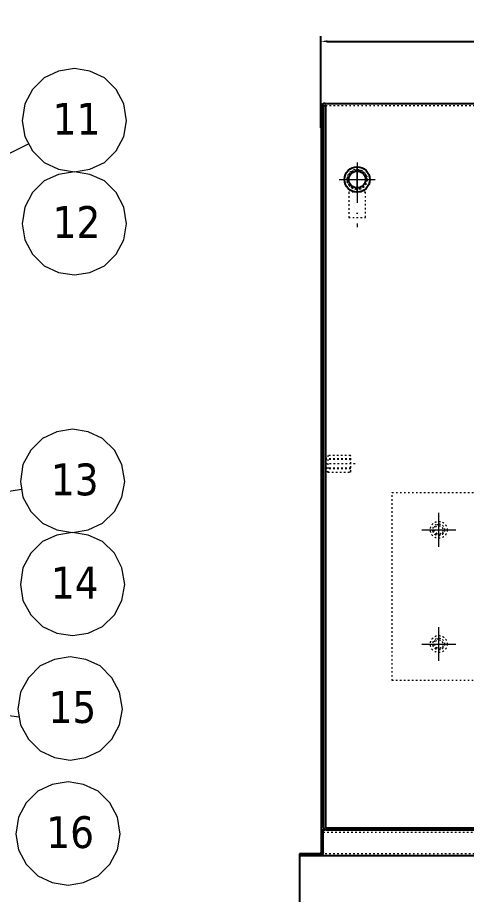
# Model space of a CAD drawing. Header units: millimetres. Extents: x 13152 to 58898, y -6229 to 3679.
# Drawn here: x 54267 to 54797, y 1191 to 2227 of the extents above; entities that cross this region are included whole.
import ezdxf

# ---------------------------------------------------------------- set-up
doc = ezdxf.new("R2010")
doc.units = ezdxf.units.MM
doc.header["$LTSCALE"] = 4
doc.linetypes.add('ACAD_ISO03W100', pattern=[1.18, 0.47, -0.71])
doc.linetypes.add('ACAD_ISO10W100', pattern=[18, 12, -3, 0, -3])
doc.layers.add('标注、文本', color=3, linetype='Continuous', lineweight=25)
doc.layers.add('铁心', color=3, linetype='Continuous', lineweight=0)
doc.styles.add('Tahoma$001', font='tahoma.ttf', dxfattribs={"height": 2.159784})
doc.styles.add('TH_GBDIM', font='romans.shx', dxfattribs={"width": 0.8, "bigfont": 'gbcbig.shx'})
doc.dimstyles.new('TH_GBDIM1', dxfattribs={"dimscale": 3, "dimtxt": 3.5, "dimasz": 2.5, "dimexe": 2, "dimexo": 0, "dimgap": 1.5, "dimtad": 1, "dimdec": 1, "dimlfac": 0.03937, "dimzin": 0, "dimdsep": 46, "dimtxsty": 'TH_GBDIM', "dimcen": 2.5, "dimclrd": 3, "dimclre": 256, "dimclrt": 2, "dimadec": 0, "dimazin": 0, "dimtfac": 0.714286, "dimtdec": 1, "dimtmove": 0, "dimatfit": 3, "dimfxl": 1, "dimtzin": 0, "dimlwd": -1, "dimlwe": -1, "dimarcsym": 0})

# ---------------------------------------------------------------- blocks, each defined once
blk = doc.blocks.new('*D278')
at = {"layer": 'Defpoints', "color": 0, "transparency": 16777216}
for p in [(55801.9, 1371.4), (54600, 1236.9), (54600, 1130.2)]:
    blk.add_point(p, dxfattribs=at)
at = {"layer": '标注、文本', "transparency": 16777216}
for p, q in [((55801.9, 1371.4), (55801.9, 1124.2)), ((54600, 1236.9), (54600, 1124.2))]:
    blk.add_line(p, q, dxfattribs=at)
at = {"layer": '标注、文本', "color": 3, "transparency": 16777216}
blk.add_line((55794.4, 1130.2), (54607.5, 1130.2), dxfattribs=at)
for points in [[(54607.5, 1131.5), (54607.5, 1129), (54600, 1130.2)], [(55794.4, 1131.5), (55794.4, 1129), (55801.9, 1130.2)]]:
    blk.add_solid(points, dxfattribs=at)
at = {"layer": '标注、文本', "color": 2, "transparency": 16777216, "insert": (55189.8, 1142.7), "char_height": 10.5, "attachment_point": 5, "style": 'TH_GBDIM'}
blk.add_mtext('47.3(1200)', dxfattribs=at)
blk = doc.blocks.new('*D313')
at = {"layer": 'Defpoints', "color": 0, "transparency": 16777216}
for p in [(55297.8, 2199.1), (55297.8, 2105.2), (54625.4, 2096.9)]:
    blk.add_point(p, dxfattribs=at)
at = {"layer": '标注、文本', "transparency": 16777216}
for p, q in [((54625.4, 2096.9), (54625.4, 2205.1)), ((55297.8, 2105.2), (55297.8, 2205.1))]:
    blk.add_line(p, q, dxfattribs=at)
at = {"layer": '标注、文本', "color": 3, "transparency": 16777216}
blk.add_line((54632.9, 2199.1), (55290.3, 2199.1), dxfattribs=at)
for points in [[(54632.9, 2200.4), (54632.9, 2197.9), (54625.4, 2199.1)], [(55290.3, 2200.4), (55290.3, 2197.9), (55297.8, 2199.1)]]:
    blk.add_solid(points, dxfattribs=at)
at = {"layer": '标注、文本', "color": 2, "transparency": 16777216, "insert": (54961.6, 2211.6), "char_height": 10.5, "attachment_point": 5, "style": 'TH_GBDIM'}
blk.add_mtext('26.5 [672.39]', dxfattribs=at)

msp = doc.modelspace()

# ---------------------------------------------------------------- linework, layer by layer
at = {"layer": '标注、文本'}
for p, q in [((54630.43, 2125.89), (55267.43, 2125.89)), ((54625.43, 2120.89), (54625.43, 1241.89)), ((54628.18, 2123.39), (54630.68, 2123.39)), ((54628.18, 2123.39), (54628.18, 1270.89)), ((54630.68, 2123.39), (54630.68, 1270.89)), ((54625.97, 1266.89), (54625.97, 1240.89)), ((54627.97, 1266.89), (54625.97, 1266.89)), ((54627.97, 1240.89), (54627.97, 1266.89)), ((54631.68, 1269.89), (55266.68, 1269.89)), ((54631.68, 1267.39), (55266.68, 1267.39)), ((54623.97, 1238.89), (54599.97, 1238.89)), ((54599.97, 1238.89), (54599.97, 1236.89)), ((54599.97, 1236.89), (54623.97, 1236.89)), ((54603.97, 1238.89), (54603.97, 1236.89)), ((54615.97, 1238.89), (54615.97, 1236.89)), ((54623.97, 1236.89), (55272.44, 1236.89))]:
    msp.add_line(p, q, dxfattribs=at)
at = {"layer": '标注、文本', "color": 2, "linetype": 'ACAD_ISO03W100', "lineweight": 18}
for p, q in [((54627.93, 2120.89), (54627.93, 1241.89)), ((54630.68, 2123.39), (55267.93, 2123.39)), ((54658.15, 2020.89), (54658.15, 1990.89)), ((54678.15, 2020.89), (54658.15, 2020.89)), ((54678.15, 1990.89), (54678.15, 2020.89)), ((54658.15, 1990.89), (54678.15, 1990.89)), ((54630.68, 1706.89), (54633.68, 1709.89)), ((54630.68, 1706.89), (54630.68, 1692.89)), ((54660.68, 1705.89), (54630.68, 1705.89)), ((54660.68, 1704.89), (54630.68, 1704.89)), ((54665.68, 1699.89), (54630.68, 1699.89)), ((54660.18, 1709.89), (54633.68, 1709.89)), ((54633.68, 1709.89), (54633.68, 1689.89)), ((54660.68, 1709.39), (54660.18, 1709.89)), ((54660.18, 1689.89), (54660.18, 1709.89)), ((54660.68, 1690.39), (54660.68, 1709.39)), ((54660.68, 1694.89), (54630.68, 1694.89)), ((54660.68, 1693.89), (54630.68, 1693.89)), ((54633.68, 1689.89), (54630.68, 1692.89)), ((54633.68, 1689.89), (54660.18, 1689.89)), ((54660.18, 1689.89), (54660.68, 1690.39)), ((54626.19, 1266.89), (54626.19, 1236.89)), ((54627.97, 1266.89), (55270.19, 1266.89)), ((54627.97, 1264.39), (55270.19, 1264.39)), ((54623.97, 1236.89), (55270.18, 1236.89)), ((54630.43, 1239.39), (55272.44, 1239.39)), ((54630.43, 1239.39), (55270.19, 1239.39))]:
    msp.add_line(p, q, dxfattribs=at)
at = {"layer": '标注、文本', "color": 1, "linetype": 'ACAD_ISO10W100', "lineweight": 18}
for p, q in [((54668.15, 2056.14), (54668.15, 1979.62)), ((54668.15, 2020.01), (54668.15, 2051.76)), ((54646.93, 2035.89), (54689.37, 2035.89)), ((54651.86, 2035.89), (54684.44, 2035.89)), ((54764.66, 1601.89), (54764.66, 1641.89)), ((54744.66, 1621.89), (54784.66, 1621.89)), ((54764.66, 1466.89), (54764.66, 1506.89)), ((54744.66, 1486.89), (54784.66, 1486.89)), ((54609.97, 1238.89), (54609.97, 1236.89))]:
    msp.add_line(p, q, dxfattribs=at)
at = {"layer": '标注、文本', "color": 2, "linetype": 'ACAD_ISO03W100', "lineweight": 18}
msp.add_lwpolyline([(54709.43, 1666.12), (55216.09, 1666.12), (55216.09, 1443.67), (54709.43, 1443.67)], close=True, dxfattribs=at)
at = {"layer": '标注、文本'}
for radius in [15, 10]:
    msp.add_circle((54668.15, 2035.89), radius, dxfattribs=at)
at = {"layer": '标注、文本', "color": 2, "linetype": 'ACAD_ISO03W100', "lineweight": 18}
for centre, radius in [((54668.15, 2035.89), 12), ((54668.15, 2035.89), 11.5), ((54764.66, 1621.89), 10), ((54764.66, 1621.89), 7), ((54764.66, 1621.89), 5), ((54764.66, 1486.89), 10), ((54764.66, 1486.89), 7), ((54764.66, 1486.89), 5)]:
    msp.add_circle(centre, radius, dxfattribs=at)
at = {"layer": '标注、文本'}
for centre, radius, start, end in [((54630.43, 2120.89), 5, 90, 180.03567), ((54631.68, 1270.89), 3.5, 180, 270), ((54631.68, 1270.89), 1, 180, 270), ((54623.97, 1240.89), 2, 270, 0), ((54623.97, 1240.89), 4, 270, 0), ((54630.43, 1241.89), 5, 180, 270)]:
    msp.add_arc(centre, radius, start, end, dxfattribs=at)
at = {"layer": '标注、文本', "color": 2, "linetype": 'ACAD_ISO03W100', "lineweight": 18}
for centre, radius, start, end in [((54630.43, 2120.89), 2.5, 90, 180.03567), ((54668.15, 2035.89), 10, 90, 0), ((54764.66, 1621.89), 6, 90, 0), ((54764.66, 1486.89), 6, 90, 0), ((54630.43, 1241.89), 2.5, 180, 270)]:
    msp.add_arc(centre, radius, start, end, dxfattribs=at)
at = {"layer": '铁心', "lineweight": 13}
for points in [[(54395.57, 2105.3), (54392.26, 2125.18), (54383.23, 2142.35), (54369.37, 2156.21), (54352.2, 2163.74), (54333.83, 2167.05), (54315.16, 2163.74), (54298.29, 2156.21), (54284.44, 2142.35), (54275.1, 2125.18), (54272.09, 2105.3), (54275.1, 2086.63), (54284.44, 2069.76), (54298.29, 2055.91), (54315.16, 2048.08), (54333.83, 2045.07), (54352.2, 2048.08), (54369.37, 2055.91), (54383.23, 2069.76), (54392.26, 2086.63)], [(54395.57, 1983.32), (54392.26, 2003.2), (54383.23, 2020.37), (54369.37, 2034.22), (54352.2, 2041.75), (54333.83, 2045.07), (54315.16, 2041.75), (54298.29, 2034.22), (54284.44, 2020.37), (54275.1, 2003.2), (54272.09, 1983.32), (54275.1, 1964.65), (54284.44, 1947.78), (54298.29, 1933.93), (54315.16, 1926.1), (54333.83, 1923.09), (54352.2, 1926.1), (54369.37, 1933.93), (54383.23, 1947.78), (54392.26, 1964.65)], [(54393.44, 1679.09), (54390.12, 1698.97), (54381.09, 1716.13), (54367.23, 1729.99), (54350.06, 1737.52), (54331.69, 1740.83), (54313.02, 1737.52), (54296.15, 1729.99), (54282.3, 1716.13), (54272.96, 1698.97), (54269.95, 1679.09), (54272.96, 1660.41), (54282.3, 1643.55), (54296.15, 1629.69), (54313.02, 1621.86), (54331.69, 1618.85), (54350.06, 1621.86), (54367.23, 1629.69), (54381.09, 1643.55), (54390.12, 1660.41)], [(54393.44, 1557.11), (54390.12, 1576.99), (54381.09, 1594.15), (54367.23, 1608.01), (54350.06, 1615.54), (54331.69, 1618.85), (54313.02, 1615.54), (54296.15, 1608.01), (54282.3, 1594.15), (54272.96, 1576.99), (54269.95, 1557.11), (54272.96, 1538.43), (54282.3, 1521.57), (54296.15, 1507.71), (54313.02, 1499.88), (54331.69, 1496.87), (54350.06, 1499.88), (54367.23, 1507.71), (54381.09, 1521.57), (54390.12, 1538.43)], [(54390.65, 1410.1), (54387.34, 1429.97), (54378.3, 1447.14), (54364.45, 1461), (54347.28, 1468.53), (54328.91, 1471.84), (54310.23, 1468.53), (54293.37, 1461), (54279.51, 1447.14), (54270.17, 1429.97), (54267.16, 1410.1), (54270.17, 1391.42), (54279.51, 1374.56), (54293.37, 1360.7), (54310.23, 1352.87), (54328.91, 1349.86), (54347.28, 1352.87), (54364.45, 1360.7), (54378.3, 1374.56), (54387.34, 1391.42)], [(54388.05, 1262.28), (54384.74, 1282.16), (54375.7, 1299.33), (54361.85, 1313.19), (54344.68, 1320.72), (54326.31, 1324.03), (54307.64, 1320.72), (54290.77, 1313.19), (54276.91, 1299.33), (54267.58, 1282.16), (54264.57, 1262.28), (54267.58, 1243.61), (54276.91, 1226.74), (54290.77, 1212.89), (54307.64, 1205.06), (54326.31, 1202.05), (54344.68, 1205.06), (54361.85, 1212.89), (54375.7, 1226.74), (54384.74, 1243.61)]]:
    msp.add_lwpolyline(points, close=True, dxfattribs=at)
for points in [[(53914.99, 1896.89), (54279.77, 2078.2), (54279.77, 2078.2)], [(53851.38, 1602.7), (54271.45, 1669.75), (54271.45, 1669.75)], [(53455.72, 1507.67), (54268.67, 1400.76), (54268.67, 1400.76)]]:
    msp.add_lwpolyline(points, dxfattribs=at)

# ---------------------------------------------------------------- texts
at = {"layer": '铁心', "lineweight": 13, "style": 'Tahoma$001'}
for s, p in [('11', (54308.15, 2088.88)), ('12', (54308.15, 1966.9)), ('13', (54306.01, 1662.67)), ('14', (54306.01, 1540.68)), ('15', (54303.23, 1393.67)), ('16', (54300.63, 1245.86))]:
    msp.add_text(s, height=37.589, dxfattribs=at).set_placement(p)

# ---------------------------------------------------------------- dimensions: what is measured, and where the dimension line sits
at = {"layer": '标注、文本'}
dim = msp.add_linear_dim(base=(55297.82, 2199.12), p1=(54625.43, 2096.91), p2=(55297.82, 2105.15), dimstyle='TH_GBDIM1', dxfattribs=at)
dim.commit()
dim.dimension.update_dxf_attribs({"geometry": '*D313', "text_midpoint": (54961.63, 2211.62)})
dim = msp.add_linear_dim(base=(54599.97, 1130.24), p1=(55801.86, 1371.43), p2=(54599.97, 1236.89), text='47.3(1200)', dimstyle='TH_GBDIM1', dxfattribs=at)
dim.commit()
dim.dimension.update_dxf_attribs({"geometry": '*D278', "text_midpoint": (55189.79, 1130.24), "dimtype": 160})

doc.saveas('drawing.dxf')
